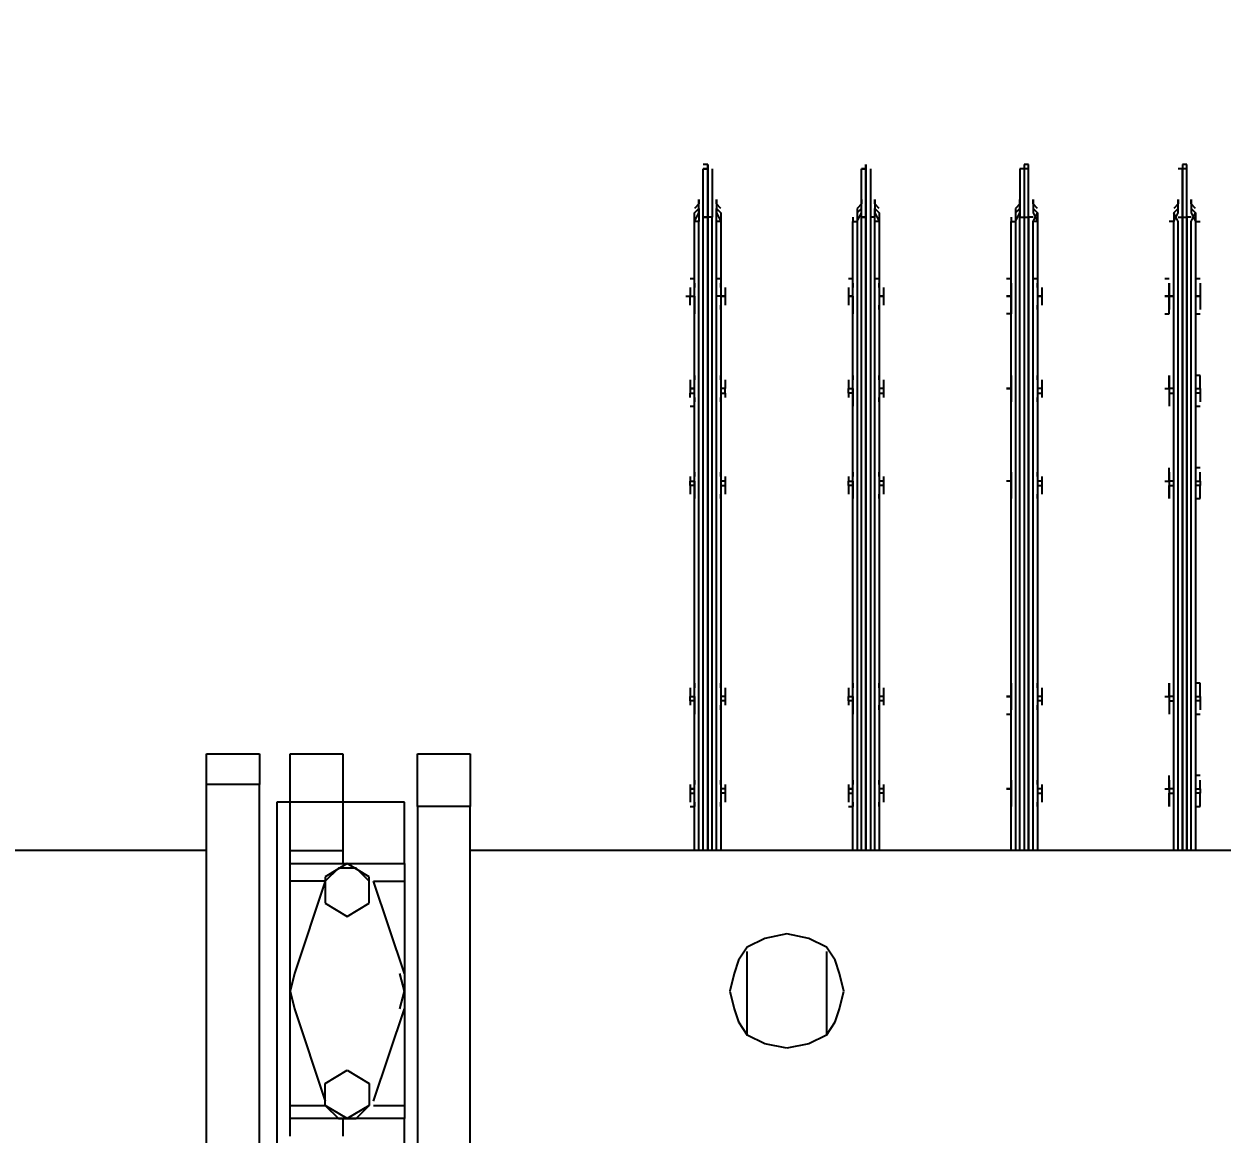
# Model space of a CAD drawing. Header units: metres. Extents: x 529524 to 529977, y 2674144 to 2674419.
# Drawn here: x 529758.3297 to 529758.7066, y 2674302.6539 to 2674303.003 of the extents above; entities that cross this region are included whole.
import ezdxf

# ---------------------------------------------------------------- set-up
doc = ezdxf.new("R2010")
doc.units = ezdxf.units.M
doc.layers.add('IDT', color=7, linetype='Continuous')
doc.layers.add('MMS Block Numbering', color=7, linetype='Continuous')
doc.styles.add('Adani Regular', font='Adani Regular.ttf')

# ---------------------------------------------------------------- blocks, each defined once
blk = doc.blocks.new('IDT')
at = {"layer": 'IDT', "color": 0, "lineweight": 25}
for p, q in [((15.08755, 10.12502), (15.08755, 9.99501)), ((15.10415, 10.12502), (15.10415, 9.99501)), ((15.02116, 10.11949), (15.02116, 10.00192)), ((15.03775, 10.00192), (15.03775, 10.11949)), ((15.0419, 10.12087), (15.0419, 10.10013)), ((15.08202, 10.00054), (15.08202, 10.12087)), ((15.06127, 10.10013), (15.06127, 10.10566)), ((15.07787, 10.10566), (15.07787, 10.10013)), ((15.0419, 10.09598), (15.0419, 10.10013)), ((15.0419, 10.10013), (15.07787, 10.10013)), ((15.05712, 10.10013), (15.05297, 10.09598)), ((15.05297, 10.09598), (15.05988, 10.10013)), ((15.06265, 10.10013), (15.05712, 10.10013)), ((15.05988, 10.10013), (15.0668, 10.09598)), ((15.0668, 10.09598), (15.06265, 10.10013)), ((15.07787, 10.10013), (15.07787, 10.09598)), ((15.0419, 10.06002), (15.0419, 10.09598)), ((15.05159, 10.09598), (15.0419, 10.09598)), ((15.05297, 10.08906), (15.05297, 10.09598)), ((15.07787, 10.09598), (15.0668, 10.09598)), ((15.0668, 10.09598), (15.0668, 10.08906)), ((15.07787, 10.09598), (15.07787, 10.06002)), ((15.05159, 10.09459), (15.0419, 10.06555)), ((15.07648, 10.06555), (15.0668, 10.09459)), ((15.05988, 10.08491), (15.05297, 10.08906)), ((15.0668, 10.08906), (15.05988, 10.08491)), ((14.90912, 10.07385), (14.91465, 10.07661)), ((14.91465, 10.07661), (14.92157, 10.078)), ((14.92157, 10.078), (14.92849, 10.07661)), ((14.92849, 10.07661), (14.93402, 10.07385)), ((14.90912, 10.07385), (14.90635, 10.0697)), ((14.90912, 10.04757), (14.90912, 10.07385)), ((14.93402, 10.07385), (14.93402, 10.04757)), ((14.93678, 10.0697), (14.93402, 10.07385)), ((14.90635, 10.0697), (14.90497, 10.06555)), ((14.93817, 10.06555), (14.93678, 10.0697)), ((14.90497, 10.06555), (14.90359, 10.06002)), ((14.93955, 10.06002), (14.93817, 10.06555)), ((15.04329, 10.06555), (15.0419, 10.06002)), ((15.07787, 10.06002), (15.07648, 10.06555)), ((14.90359, 10.06002), (14.90497, 10.05448)), ((14.93817, 10.05448), (14.93955, 10.06002)), ((15.0419, 10.02544), (15.0419, 10.06002)), ((15.0419, 10.06002), (15.04329, 10.05448)), ((15.07648, 10.05448), (15.07787, 10.06002)), ((15.07787, 10.06002), (15.07787, 10.02544)), ((14.90497, 10.05448), (14.90635, 10.05033)), ((14.93678, 10.05033), (14.93817, 10.05448)), ((15.0419, 10.05448), (15.05159, 10.02544)), ((15.0668, 10.02544), (15.07648, 10.05448)), ((14.90635, 10.05033), (14.90912, 10.04618)), ((14.93402, 10.04618), (14.93678, 10.05033)), ((14.90912, 10.04618), (14.91465, 10.04342)), ((14.91465, 10.04342), (14.92157, 10.04203)), ((14.92157, 10.04203), (14.92849, 10.04342)), ((14.92849, 10.04342), (14.93402, 10.04618)), ((15.05988, 10.0365), (15.05297, 10.03235)), ((15.0668, 10.03235), (15.05988, 10.0365)), ((15.05297, 10.03235), (15.05297, 10.02405)), ((15.0668, 10.02405), (15.0668, 10.03235)), ((15.0419, 10.0199), (15.0419, 10.02544)), ((15.05159, 10.02544), (15.0419, 10.02544)), ((15.05297, 10.02544), (15.05712, 10.02129)), ((15.05297, 10.02405), (15.05988, 10.0199)), ((15.05988, 10.0199), (15.0668, 10.02405)), ((15.06265, 10.02129), (15.0668, 10.02544)), ((15.0668, 10.02544), (15.07787, 10.02544)), ((15.07787, 10.02544), (15.07787, 10.0199)), ((15.05712, 10.02129), (15.06265, 10.02129)), ((15.0419, 10.0199), (15.0419, 10.00054)), ((15.07787, 10.0199), (15.0419, 10.0199)), ((15.06127, 10.01575), (15.06127, 10.0199)), ((15.07787, 10.0199), (15.07787, 10.01575)), ((14.44023, 10.01575), (15.02116, 10.01575)), ((14.79294, 9.81796), (14.79294, 10.01575)), ((14.79432, 10.01575), (14.79432, 9.81796)), ((14.7957, 9.81658), (14.7957, 10.01575)), ((14.7957, 10.01575), (14.7957, 9.81658)), ((14.79709, 9.81658), (14.79709, 10.01575)), ((14.79709, 10.01575), (14.79709, 9.81658)), ((14.79847, 10.01575), (14.79847, 9.81796)), ((14.79985, 10.01575), (14.79985, 9.81796)), ((14.84273, 9.81796), (14.84273, 10.01575)), ((14.84411, 10.01575), (14.84411, 9.81796)), ((14.8455, 9.81658), (14.8455, 10.01575)), ((14.8455, 10.01575), (14.8455, 9.81658)), ((14.84688, 9.81658), (14.84688, 10.01575)), ((14.84826, 10.01575), (14.84826, 9.81658)), ((14.84965, 9.81796), (14.84965, 10.01575)), ((14.85103, 10.01575), (14.85103, 9.81796)), ((14.89252, 9.81796), (14.89252, 10.01575)), ((14.89391, 10.01575), (14.89391, 9.81796)), ((14.89529, 9.81658), (14.89529, 10.01575)), ((14.89667, 10.01575), (14.89667, 9.81658)), ((14.89667, 9.81658), (14.89667, 10.01575)), ((14.89806, 10.01575), (14.89806, 9.81658)), ((14.89944, 9.81796), (14.89944, 10.01575)), ((14.90082, 10.01575), (14.90082, 9.81796)), ((14.94232, 9.81796), (14.94232, 10.01575)), ((14.9437, 10.01575), (14.9437, 9.81796)), ((14.94508, 10.01575), (14.94508, 9.81658)), ((14.94647, 9.81658), (14.94647, 10.01575)), ((14.94647, 10.01575), (14.94647, 9.81658)), ((14.94785, 10.01575), (14.94785, 9.81658)), ((14.94923, 10.01575), (14.94923, 9.81796)), ((14.95062, 10.01575), (14.95062, 9.81796)), ((15.06127, 10.00054), (15.06127, 10.01575)), ((15.07787, 10.01575), (15.06127, 10.01575)), ((15.07787, 10.01575), (15.07787, 10.00054)), ((15.10415, 10.01575), (15.21341, 10.01575)), ((14.79294, 10.00192), (14.79155, 10.00192)), ((14.79155, 10.00192), (14.79155, 10.00054)), ((14.79294, 9.99777), (14.79294, 10.00192)), ((14.80124, 9.99777), (14.80124, 10.00192)), ((14.80124, 10.00192), (14.80124, 10.00054)), ((14.84273, 9.99639), (14.84273, 10.00192)), ((14.84273, 10.00192), (14.84273, 10.00054)), ((14.85103, 9.99639), (14.85103, 10.00192)), ((14.85103, 10.00192), (14.85103, 10.00054)), ((14.89252, 9.99777), (14.89252, 10.00192)), ((14.89252, 10.00192), (14.89252, 10.00054)), ((14.90221, 10.00192), (14.90082, 10.00192)), ((14.90082, 10.00192), (14.90082, 9.99777)), ((14.90082, 10.00054), (14.90082, 10.00192)), ((14.94232, 9.99777), (14.94232, 10.00192)), ((14.94232, 10.00192), (14.94232, 10.00054)), ((14.952, 10.00192), (14.95062, 10.00192)), ((14.95062, 10.00192), (14.95062, 9.99777)), ((14.95062, 10.00054), (14.95062, 10.00192)), ((15.02116, 9.98533), (15.02116, 10.00192)), ((15.02116, 10.00192), (15.03775, 10.00192)), ((15.03775, 10.00192), (15.03775, 9.98533)), ((14.79155, 10.00054), (14.79155, 9.99777)), ((14.79155, 9.99639), (14.79155, 9.99777)), ((14.79155, 9.99777), (14.79294, 9.99777)), ((14.79294, 9.99639), (14.79294, 9.99777)), ((14.80124, 9.99777), (14.79985, 9.99777)), ((14.80124, 10.00054), (14.80124, 9.99777)), ((14.80124, 9.99639), (14.80124, 9.99777)), ((14.80124, 9.99639), (14.80124, 9.99777)), ((14.84135, 9.99777), (14.84135, 10.00054)), ((14.84273, 9.99777), (14.84135, 9.99777)), ((14.84135, 9.99639), (14.84135, 9.99777)), ((14.85103, 10.00054), (14.85103, 9.99777)), ((14.85103, 9.99777), (14.85103, 9.99639)), ((14.89114, 9.99777), (14.89114, 10.00054)), ((14.89114, 9.99639), (14.89114, 9.99777)), ((14.89114, 9.99777), (14.89252, 9.99777)), ((14.89252, 9.99639), (14.89252, 9.99777)), ((14.90082, 9.99777), (14.90082, 9.99639)), ((14.90221, 9.99777), (14.90082, 9.99777)), ((14.90221, 9.99777), (14.90221, 10.00054)), ((14.90221, 9.99639), (14.90221, 9.99777)), ((14.94093, 9.99777), (14.94093, 10.00054)), ((14.94093, 9.99639), (14.94093, 9.99777)), ((14.94093, 9.99777), (14.94232, 9.99777)), ((14.94232, 9.99639), (14.94232, 9.99777)), ((14.95062, 9.99777), (14.95062, 9.99639)), ((14.952, 9.99777), (14.95062, 9.99777)), ((14.952, 9.99777), (14.952, 10.00054)), ((14.952, 9.99639), (14.952, 9.99777)), ((15.0419, 10.00054), (15.06127, 10.00054)), ((15.06127, 9.98533), (15.06127, 10.00054)), ((15.06127, 10.00054), (15.07787, 10.00054)), ((15.07787, 10.00054), (15.07787, 9.98533)), ((15.07787, 10.00054), (15.08202, 10.00054)), ((14.79294, 9.99639), (14.79155, 9.99639)), ((14.79155, 9.99639), (14.79155, 9.99501)), ((14.79155, 9.99501), (14.79155, 9.99362)), ((14.79294, 9.99224), (14.79294, 9.99639)), ((14.79985, 9.99639), (14.80124, 9.99639)), ((14.80124, 9.99639), (14.80124, 9.99224)), ((14.80124, 9.99501), (14.80124, 9.99639)), ((14.80262, 9.99639), (14.80124, 9.99639)), ((14.80124, 9.99362), (14.80124, 9.99501)), ((14.84135, 9.99501), (14.84135, 9.99639)), ((14.84135, 9.99639), (14.84273, 9.99639)), ((14.84273, 9.99224), (14.84273, 9.99639)), ((14.84273, 9.99501), (14.84273, 9.99362)), ((14.85103, 9.99501), (14.85103, 9.99639)), ((14.85103, 9.99639), (14.85241, 9.99639)), ((14.85241, 9.99639), (14.85103, 9.99639)), ((14.85103, 9.99639), (14.85103, 9.99224)), ((14.85103, 9.99362), (14.85103, 9.99501)), ((14.89114, 9.99501), (14.89114, 9.99639)), ((14.89114, 9.99639), (14.89252, 9.99639)), ((14.89252, 9.99224), (14.89252, 9.99639)), ((14.89252, 9.99501), (14.89252, 9.99362)), ((14.90221, 9.99639), (14.90082, 9.99639)), ((14.90082, 9.99639), (14.90082, 9.99224)), ((14.90082, 9.99639), (14.90221, 9.99639)), ((14.90082, 9.99362), (14.90082, 9.99501)), ((14.90221, 9.99501), (14.90221, 9.99639)), ((14.94093, 9.99501), (14.94093, 9.99639)), ((14.94093, 9.99639), (14.94232, 9.99639)), ((14.94232, 9.99224), (14.94232, 9.99639)), ((14.94232, 9.99501), (14.94232, 9.99362)), ((14.952, 9.99639), (14.95062, 9.99639)), ((14.95062, 9.99639), (14.95062, 9.99224)), ((14.95062, 9.99639), (14.952, 9.99639)), ((14.95062, 9.99362), (14.95062, 9.99501)), ((14.952, 9.99501), (14.952, 9.99639)), ((15.08755, 9.98533), (15.08755, 9.99501)), ((15.08755, 9.99501), (15.10415, 9.99501)), ((15.10415, 9.99501), (15.10415, 9.98533)), ((14.79155, 9.99224), (14.79294, 9.99224)), ((15.03775, 9.98533), (15.02116, 9.98533)), ((15.07787, 9.98533), (15.06127, 9.98533)), ((15.10415, 9.98533), (15.08755, 9.98533)), ((14.79294, 9.97288), (14.79155, 9.97288)), ((14.79155, 9.97011), (14.79155, 9.97149)), ((14.79294, 9.96873), (14.79294, 9.97288)), ((14.80124, 9.96873), (14.80124, 9.97288)), ((14.80124, 9.97011), (14.80124, 9.97149)), ((14.84273, 9.96873), (14.84273, 9.97288)), ((14.84273, 9.97149), (14.84273, 9.97011)), ((14.85241, 9.97288), (14.85103, 9.97288)), ((14.85103, 9.97288), (14.85103, 9.96873)), ((14.85103, 9.97011), (14.85103, 9.97149)), ((14.89252, 9.96873), (14.89252, 9.97288)), ((14.89252, 9.97149), (14.89252, 9.97011)), ((14.90082, 9.96873), (14.90082, 9.97288)), ((14.90082, 9.97011), (14.90082, 9.97149)), ((14.94232, 9.96873), (14.94232, 9.97288)), ((14.94232, 9.97149), (14.94232, 9.97011)), ((14.95062, 9.96873), (14.95062, 9.97288)), ((14.95062, 9.97011), (14.95062, 9.97149)), ((14.79155, 9.96873), (14.79155, 9.97011)), ((14.79155, 9.96734), (14.79155, 9.96873)), ((14.79155, 9.96873), (14.79294, 9.96873)), ((14.79294, 9.96734), (14.79155, 9.96734)), ((14.79155, 9.96734), (14.79155, 9.96458)), ((14.79294, 9.96734), (14.79294, 9.96873)), ((14.79294, 9.96319), (14.79294, 9.96734)), ((14.80124, 9.96873), (14.79985, 9.96873)), ((14.79985, 9.96734), (14.80124, 9.96734)), ((14.80124, 9.96873), (14.80124, 9.97011)), ((14.80124, 9.96734), (14.80124, 9.96873)), ((14.80124, 9.96734), (14.80124, 9.96873)), ((14.80124, 9.96734), (14.80124, 9.96319)), ((14.80124, 9.96458), (14.80124, 9.96734)), ((14.80262, 9.96734), (14.80124, 9.96734)), ((14.84135, 9.96873), (14.84135, 9.97011)), ((14.84135, 9.96734), (14.84135, 9.96873)), ((14.84135, 9.96873), (14.84273, 9.96873)), ((14.84135, 9.96458), (14.84135, 9.96734)), ((14.84135, 9.96734), (14.84273, 9.96734)), ((14.84273, 9.96734), (14.84273, 9.96873)), ((14.84273, 9.96319), (14.84273, 9.96734)), ((14.85103, 9.96873), (14.85103, 9.97011)), ((14.85103, 9.96873), (14.85103, 9.96734)), ((14.85103, 9.96734), (14.85103, 9.96873)), ((14.85103, 9.96458), (14.85103, 9.96734)), ((14.85103, 9.96734), (14.85241, 9.96734)), ((14.85241, 9.96734), (14.85103, 9.96734)), ((14.85103, 9.96734), (14.85103, 9.96319)), ((14.89114, 9.96873), (14.89114, 9.97011)), ((14.89114, 9.96734), (14.89114, 9.96873)), ((14.89114, 9.96873), (14.89252, 9.96873)), ((14.89114, 9.96458), (14.89114, 9.96734)), ((14.89114, 9.96734), (14.89252, 9.96734)), ((14.89252, 9.96319), (14.89252, 9.96873)), ((14.90082, 9.96873), (14.90221, 9.96873)), ((14.90082, 9.96734), (14.90082, 9.96873)), ((14.90221, 9.96734), (14.90082, 9.96734)), ((14.90082, 9.96734), (14.90082, 9.96319)), ((14.90221, 9.96734), (14.90082, 9.96734)), ((14.90221, 9.96873), (14.90221, 9.97011)), ((14.90221, 9.96873), (14.90221, 9.96734)), ((14.90221, 9.96458), (14.90221, 9.96734)), ((14.94093, 9.96873), (14.94093, 9.97011)), ((14.94093, 9.96734), (14.94093, 9.96873)), ((14.94093, 9.96873), (14.94232, 9.96873)), ((14.94093, 9.96458), (14.94093, 9.96734)), ((14.94093, 9.96734), (14.94232, 9.96734)), ((14.94232, 9.96734), (14.94232, 9.96873)), ((14.94232, 9.96319), (14.94232, 9.96734)), ((14.95062, 9.96873), (14.952, 9.96873)), ((14.95062, 9.96734), (14.95062, 9.96873)), ((14.952, 9.96734), (14.95062, 9.96734)), ((14.95062, 9.96734), (14.95062, 9.96319)), ((14.952, 9.96734), (14.95062, 9.96734)), ((14.952, 9.96873), (14.952, 9.97011)), ((14.952, 9.96873), (14.952, 9.96734)), ((14.952, 9.96458), (14.952, 9.96734)), ((14.79155, 9.96458), (14.79155, 9.96319)), ((14.80124, 9.96319), (14.80124, 9.96458)), ((14.84273, 9.96458), (14.84273, 9.96319)), ((14.85103, 9.96319), (14.85103, 9.96458)), ((14.89252, 9.96458), (14.89252, 9.96319)), ((14.90082, 9.96319), (14.90082, 9.96458)), ((14.94232, 9.96458), (14.94232, 9.96319)), ((14.95062, 9.96319), (14.95062, 9.96458)), ((14.79155, 9.96319), (14.79294, 9.96319)), ((14.79294, 9.9051), (14.79155, 9.9051)), ((14.79155, 9.9051), (14.79155, 9.90372)), ((14.79155, 9.90372), (14.79155, 9.90095)), ((14.79294, 9.90095), (14.79294, 9.9051)), ((14.80124, 9.90095), (14.80124, 9.9051)), ((14.80124, 9.9051), (14.80124, 9.90372)), ((14.80124, 9.90372), (14.80124, 9.90095)), ((14.84135, 9.90095), (14.84135, 9.90372)), ((14.84273, 9.90095), (14.84273, 9.9051)), ((14.84273, 9.9051), (14.84273, 9.90372)), ((14.85103, 9.90372), (14.85103, 9.9051)), ((14.85103, 9.9051), (14.85103, 9.90095)), ((14.85103, 9.90095), (14.85103, 9.90372)), ((14.89114, 9.90095), (14.89114, 9.90372)), ((14.89252, 9.90095), (14.89252, 9.9051)), ((14.89252, 9.9051), (14.89252, 9.90372)), ((14.90082, 9.90095), (14.90082, 9.9051)), ((14.90082, 9.9051), (14.90082, 9.90372)), ((14.90221, 9.90095), (14.90221, 9.90372)), ((14.94093, 9.90095), (14.94093, 9.90372)), ((14.94232, 9.90095), (14.94232, 9.9051)), ((14.94232, 9.9051), (14.94232, 9.90372)), ((14.95062, 9.90095), (14.95062, 9.9051)), ((14.95062, 9.9051), (14.95062, 9.90372)), ((14.952, 9.90095), (14.952, 9.90372)), ((14.79155, 9.89957), (14.79155, 9.90095)), ((14.79155, 9.90095), (14.79294, 9.90095)), ((14.79294, 9.89957), (14.79155, 9.89957)), ((14.79155, 9.89957), (14.79155, 9.89819)), ((14.79294, 9.89542), (14.79294, 9.90095)), ((14.80124, 9.90095), (14.79985, 9.90095)), ((14.79985, 9.89957), (14.80124, 9.89957)), ((14.80124, 9.89957), (14.80124, 9.90095)), ((14.80124, 9.89957), (14.80124, 9.90095)), ((14.80124, 9.89957), (14.80124, 9.89542)), ((14.80124, 9.89819), (14.80124, 9.89957)), ((14.80262, 9.89957), (14.80124, 9.89957)), ((14.84273, 9.90095), (14.84135, 9.90095)), ((14.84135, 9.89957), (14.84135, 9.90095)), ((14.84135, 9.89819), (14.84135, 9.89957)), ((14.84135, 9.89957), (14.84273, 9.89957)), ((14.84273, 9.89957), (14.84273, 9.90095)), ((14.84273, 9.89542), (14.84273, 9.89957)), ((14.85103, 9.89957), (14.85103, 9.90095)), ((14.85103, 9.90095), (14.85103, 9.89957)), ((14.85103, 9.89957), (14.85103, 9.89542)), ((14.85103, 9.89819), (14.85103, 9.89957)), ((14.85103, 9.89957), (14.85241, 9.89957)), ((14.89114, 9.89957), (14.89114, 9.90095)), ((14.89114, 9.90095), (14.89252, 9.90095)), ((14.89114, 9.89819), (14.89114, 9.89957)), ((14.89114, 9.89957), (14.89252, 9.89957)), ((14.89252, 9.89542), (14.89252, 9.90095)), ((14.90082, 9.90095), (14.90221, 9.90095)), ((14.90082, 9.89957), (14.90082, 9.90095)), ((14.90221, 9.89957), (14.90082, 9.89957)), ((14.90082, 9.89957), (14.90082, 9.89542)), ((14.90221, 9.89957), (14.90082, 9.89957)), ((14.90221, 9.90095), (14.90221, 9.89957)), ((14.90221, 9.89819), (14.90221, 9.89957)), ((14.94232, 9.90095), (14.94093, 9.90095)), ((14.94093, 9.89957), (14.94093, 9.90095)), ((14.94093, 9.89819), (14.94093, 9.89957)), ((14.94093, 9.89957), (14.94232, 9.89957)), ((14.94232, 9.89542), (14.94232, 9.90095)), ((14.95062, 9.90095), (14.952, 9.90095)), ((14.95062, 9.89957), (14.95062, 9.90095)), ((14.952, 9.89957), (14.95062, 9.89957)), ((14.95062, 9.89957), (14.95062, 9.89542)), ((14.952, 9.89957), (14.95062, 9.89957)), ((14.952, 9.90095), (14.952, 9.89957)), ((14.952, 9.89819), (14.952, 9.89957)), ((14.79155, 9.89819), (14.79155, 9.8968)), ((14.80124, 9.8968), (14.80124, 9.89819)), ((14.84273, 9.89819), (14.84273, 9.8968)), ((14.85103, 9.8968), (14.85103, 9.89819)), ((14.89252, 9.89819), (14.89252, 9.8968)), ((14.90082, 9.8968), (14.90082, 9.89819)), ((14.94232, 9.89819), (14.94232, 9.8968)), ((14.95062, 9.8968), (14.95062, 9.89819)), ((14.79155, 9.89542), (14.79294, 9.89542)), ((14.79294, 9.87606), (14.79155, 9.87606)), ((14.79155, 9.87329), (14.79155, 9.87467)), ((14.79155, 9.87191), (14.79155, 9.87329)), ((14.79294, 9.87191), (14.79294, 9.87606)), ((14.80124, 9.87191), (14.80124, 9.87606)), ((14.80124, 9.87329), (14.80124, 9.87467)), ((14.80124, 9.87191), (14.80124, 9.87329)), ((14.84135, 9.87191), (14.84135, 9.87329)), ((14.84273, 9.87052), (14.84273, 9.87606)), ((14.84273, 9.87467), (14.84273, 9.87329)), ((14.85103, 9.87606), (14.85103, 9.87052)), ((14.85103, 9.87329), (14.85103, 9.87467)), ((14.85103, 9.87052), (14.85103, 9.87329)), ((14.89114, 9.87191), (14.89114, 9.87329)), ((14.89252, 9.87191), (14.89252, 9.87606)), ((14.89252, 9.87467), (14.89252, 9.87329)), ((14.90082, 9.87191), (14.90082, 9.87606)), ((14.90082, 9.87329), (14.90082, 9.87467)), ((14.90221, 9.87191), (14.90221, 9.87329)), ((14.94093, 9.87191), (14.94093, 9.87329)), ((14.94232, 9.87191), (14.94232, 9.87606)), ((14.94232, 9.87467), (14.94232, 9.87329)), ((14.952, 9.87606), (14.95062, 9.87606)), ((14.95062, 9.87606), (14.95062, 9.87191)), ((14.95062, 9.87329), (14.95062, 9.87467)), ((14.952, 9.87329), (14.952, 9.87191)), ((14.79155, 9.87052), (14.79155, 9.87191)), ((14.79155, 9.87191), (14.79294, 9.87191)), ((14.79294, 9.87052), (14.79155, 9.87052)), ((14.79155, 9.87052), (14.79155, 9.86776)), ((14.79294, 9.87052), (14.79294, 9.87191)), ((14.79294, 9.86637), (14.79294, 9.87052)), ((14.80124, 9.87191), (14.79985, 9.87191)), ((14.79985, 9.87052), (14.80124, 9.87052)), ((14.80124, 9.87052), (14.80124, 9.87191)), ((14.80124, 9.87052), (14.80124, 9.87191)), ((14.80124, 9.87052), (14.80124, 9.86637)), ((14.80124, 9.86776), (14.80124, 9.87052)), ((14.80262, 9.87052), (14.80124, 9.87052)), ((14.84273, 9.87191), (14.84135, 9.87191)), ((14.84135, 9.87052), (14.84135, 9.87191)), ((14.84135, 9.86776), (14.84135, 9.87052)), ((14.84135, 9.87052), (14.84273, 9.87052)), ((14.84273, 9.86637), (14.84273, 9.87052)), ((14.85103, 9.87052), (14.85241, 9.87052)), ((14.85241, 9.87052), (14.85103, 9.87052)), ((14.85103, 9.87052), (14.85103, 9.86776)), ((14.85103, 9.86637), (14.85103, 9.87052)), ((14.89252, 9.87191), (14.89114, 9.87191)), ((14.89114, 9.87052), (14.89114, 9.87191)), ((14.89114, 9.86776), (14.89114, 9.87052)), ((14.89114, 9.87052), (14.89252, 9.87052)), ((14.89252, 9.86637), (14.89252, 9.87191)), ((14.90082, 9.87191), (14.90221, 9.87191)), ((14.90082, 9.87052), (14.90082, 9.87191)), ((14.90221, 9.87052), (14.90082, 9.87052)), ((14.90082, 9.87052), (14.90082, 9.86637)), ((14.90221, 9.87052), (14.90082, 9.87052)), ((14.90221, 9.87191), (14.90221, 9.87052)), ((14.90221, 9.86776), (14.90221, 9.87052)), ((14.94232, 9.87191), (14.94093, 9.87191)), ((14.94093, 9.87191), (14.94093, 9.87052)), ((14.94093, 9.86776), (14.94093, 9.87052)), ((14.94093, 9.87052), (14.94232, 9.87052)), ((14.94232, 9.86637), (14.94232, 9.87191)), ((14.95062, 9.87191), (14.95062, 9.87052)), ((14.952, 9.87191), (14.95062, 9.87191)), ((14.952, 9.87052), (14.95062, 9.87052)), ((14.95062, 9.87052), (14.95062, 9.86637)), ((14.95062, 9.87052), (14.952, 9.87052)), ((14.952, 9.87052), (14.952, 9.87191)), ((14.952, 9.86776), (14.952, 9.87052)), ((14.79155, 9.86776), (14.79155, 9.86637)), ((14.79155, 9.86637), (14.79294, 9.86637)), ((14.80124, 9.86637), (14.80124, 9.86776)), ((14.84273, 9.86776), (14.84273, 9.86637)), ((14.85103, 9.86776), (14.85103, 9.86637)), ((14.89252, 9.86776), (14.89252, 9.86637)), ((14.90082, 9.86637), (14.90082, 9.86776)), ((14.94232, 9.86776), (14.94232, 9.86637)), ((14.95062, 9.86637), (14.95062, 9.86776)), ((14.79294, 9.84701), (14.79155, 9.84701)), ((14.79294, 9.84148), (14.79294, 9.84701)), ((14.80262, 9.84701), (14.80124, 9.84701)), ((14.80124, 9.84701), (14.80124, 9.84148)), ((14.84273, 9.83733), (14.84273, 9.84701)), ((14.85103, 9.84148), (14.85103, 9.84701)), ((14.85103, 9.84701), (14.85241, 9.84701)), ((14.89252, 9.84148), (14.89252, 9.84701)), ((14.90082, 9.84148), (14.90082, 9.84701)), ((14.94232, 9.84148), (14.94232, 9.84701)), ((14.95062, 9.84148), (14.95062, 9.84701)), ((14.79155, 9.84424), (14.79155, 9.84563)), ((14.79155, 9.84148), (14.79155, 9.84424)), ((14.80124, 9.84424), (14.80124, 9.84563)), ((14.80124, 9.84148), (14.80124, 9.84424)), ((14.84135, 9.84148), (14.84135, 9.84424)), ((14.84273, 9.84563), (14.84273, 9.84424)), ((14.85103, 9.84424), (14.85103, 9.84563)), ((14.85103, 9.84148), (14.85103, 9.84424)), ((14.89114, 9.84148), (14.89114, 9.84424)), ((14.89252, 9.84563), (14.89252, 9.84424)), ((14.90082, 9.84424), (14.90082, 9.84563)), ((14.90221, 9.84148), (14.90221, 9.84424)), ((14.94093, 9.84148), (14.94093, 9.84424)), ((14.94232, 9.84563), (14.94232, 9.84424)), ((14.95062, 9.84424), (14.95062, 9.84563)), ((14.952, 9.84424), (14.952, 9.84148)), ((14.79155, 9.83871), (14.79155, 9.84148)), ((14.79155, 9.84148), (14.79294, 9.84148)), ((14.79294, 9.84148), (14.79155, 9.84148)), ((14.79155, 9.84148), (14.79294, 9.84148)), ((14.79294, 9.83733), (14.79294, 9.84148)), ((14.80124, 9.84148), (14.79985, 9.84148)), ((14.79985, 9.84148), (14.80124, 9.84148)), ((14.80124, 9.84148), (14.80262, 9.84148)), ((14.80262, 9.84148), (14.80124, 9.84148)), ((14.80124, 9.84148), (14.80124, 9.83871)), ((14.80124, 9.83733), (14.80124, 9.84148)), ((14.84135, 9.83871), (14.84135, 9.84148)), ((14.84135, 9.84148), (14.84273, 9.84148)), ((14.84273, 9.84148), (14.84135, 9.84148)), ((14.85241, 9.84148), (14.85103, 9.84148)), ((14.85103, 9.84148), (14.85241, 9.84148)), ((14.85241, 9.84148), (14.85103, 9.84148)), ((14.85103, 9.84148), (14.85103, 9.83733)), ((14.85103, 9.83871), (14.85103, 9.84148)), ((14.89114, 9.83871), (14.89114, 9.84148)), ((14.89114, 9.84148), (14.89252, 9.84148)), ((14.89252, 9.84148), (14.89114, 9.84148)), ((14.89252, 9.83733), (14.89252, 9.84148)), ((14.90082, 9.84148), (14.90221, 9.84148)), ((14.90221, 9.84148), (14.90082, 9.84148)), ((14.90082, 9.84148), (14.90082, 9.83733)), ((14.90221, 9.84148), (14.90082, 9.84148)), ((14.90221, 9.83871), (14.90221, 9.84148)), ((14.94093, 9.83871), (14.94093, 9.84148)), ((14.94093, 9.84148), (14.94232, 9.84148)), ((14.94093, 9.84148), (14.94232, 9.84148)), ((14.94232, 9.84148), (14.94093, 9.84148)), ((14.94232, 9.83733), (14.94232, 9.84148)), ((14.94232, 9.84148), (14.9437, 9.84148)), ((14.952, 9.84148), (14.95062, 9.84148)), ((14.95062, 9.84148), (14.95062, 9.83733)), ((14.952, 9.84148), (14.95062, 9.84148)), ((14.952, 9.84148), (14.95062, 9.84148)), ((14.95338, 9.84148), (14.952, 9.84148)), ((14.952, 9.83871), (14.952, 9.84148)), ((14.79155, 9.83733), (14.79155, 9.83871)), ((14.79155, 9.83594), (14.79294, 9.83594)), ((14.80124, 9.83871), (14.80124, 9.83733)), ((14.80124, 9.83594), (14.80262, 9.83594)), ((14.84273, 9.83871), (14.84273, 9.83733)), ((14.84273, 9.83594), (14.84411, 9.83594)), ((14.85103, 9.83733), (14.85103, 9.83871)), ((14.85103, 9.83594), (14.85241, 9.83594)), ((14.89252, 9.83871), (14.89252, 9.83733)), ((14.89252, 9.83594), (14.89391, 9.83594)), ((14.90082, 9.83733), (14.90082, 9.83871)), ((14.90082, 9.83594), (14.90221, 9.83594)), ((14.94232, 9.83871), (14.94232, 9.83733)), ((14.94232, 9.83594), (14.9437, 9.83594)), ((14.95062, 9.83733), (14.95062, 9.83871)), ((14.95062, 9.83594), (14.952, 9.83594)), ((14.79294, 9.81796), (14.79155, 9.81796)), ((14.79432, 9.8152), (14.79294, 9.81796)), ((14.79432, 9.81796), (14.79294, 9.8152)), ((14.79294, 9.81658), (14.79294, 9.81796)), ((14.79294, 9.8152), (14.79294, 9.81658)), ((14.79432, 9.81658), (14.7957, 9.81658)), ((14.7957, 9.81658), (14.7957, 9.80137)), ((14.79709, 9.81658), (14.7957, 9.81658)), ((14.7957, 9.81658), (14.7957, 9.79998)), ((14.79847, 9.81658), (14.79709, 9.81658)), ((14.79709, 9.79998), (14.79709, 9.81658)), ((14.79709, 9.81658), (14.79709, 9.80137)), ((14.79985, 9.81796), (14.79847, 9.8152)), ((14.79847, 9.81796), (14.79985, 9.8152)), ((14.79985, 9.81658), (14.79985, 9.81796)), ((14.79985, 9.81796), (14.80124, 9.81796)), ((14.79985, 9.8152), (14.79985, 9.81658)), ((14.84411, 9.8152), (14.84273, 9.81796)), ((14.84273, 9.81796), (14.84411, 9.81796)), ((14.84411, 9.81796), (14.84273, 9.8152)), ((14.84273, 9.81658), (14.84273, 9.81796)), ((14.84273, 9.8152), (14.84273, 9.81658)), ((14.84411, 9.81658), (14.8455, 9.81658)), ((14.8455, 9.81658), (14.8455, 9.79998)), ((14.84688, 9.81658), (14.8455, 9.81658)), ((14.8455, 9.81658), (14.8455, 9.80137)), ((14.84688, 9.79998), (14.84688, 9.81658)), ((14.84826, 9.81658), (14.84688, 9.81658)), ((14.84965, 9.81796), (14.84826, 9.8152)), ((14.84826, 9.80137), (14.84826, 9.81658)), ((14.85103, 9.81796), (14.84965, 9.81796)), ((14.84965, 9.81381), (14.84965, 9.81796)), ((14.84965, 9.8152), (14.84965, 9.81658)), ((14.85103, 9.81658), (14.85103, 9.81796)), ((14.89391, 9.8152), (14.89252, 9.81796)), ((14.89252, 9.81796), (14.89391, 9.81796)), ((14.89252, 9.81658), (14.89252, 9.81796)), ((14.89252, 9.8152), (14.89252, 9.81658)), ((14.89391, 9.81796), (14.89391, 9.81381)), ((14.89391, 9.81658), (14.89529, 9.81658)), ((14.89529, 9.80137), (14.89529, 9.81658)), ((14.89806, 9.81658), (14.89667, 9.81658)), ((14.89667, 9.81658), (14.89806, 9.81658)), ((14.89667, 9.79998), (14.89667, 9.81658)), ((14.89667, 9.81658), (14.89667, 9.79998)), ((14.89944, 9.81796), (14.89806, 9.8152)), ((14.89806, 9.81658), (14.89806, 9.80137)), ((14.90082, 9.81796), (14.89944, 9.81796)), ((14.89944, 9.81381), (14.89944, 9.81796)), ((14.89944, 9.8152), (14.89944, 9.81658)), ((14.90082, 9.81658), (14.90082, 9.81796)), ((14.9437, 9.8152), (14.94232, 9.81796)), ((14.94232, 9.81796), (14.9437, 9.81796)), ((14.94232, 9.81658), (14.94232, 9.81796)), ((14.94232, 9.8152), (14.94232, 9.81658)), ((14.9437, 9.81796), (14.9437, 9.81381)), ((14.94508, 9.81658), (14.94647, 9.81658)), ((14.94508, 9.80137), (14.94508, 9.81658)), ((14.94647, 9.81658), (14.94785, 9.81658)), ((14.94785, 9.81658), (14.94647, 9.81658)), ((14.94647, 9.81658), (14.94647, 9.79998)), ((14.94647, 9.79998), (14.94647, 9.81658)), ((14.94785, 9.81658), (14.94785, 9.80137)), ((14.95062, 9.81796), (14.94923, 9.8152)), ((14.94923, 9.81381), (14.94923, 9.81796)), ((14.94923, 9.81796), (14.95062, 9.81796)), ((14.95062, 9.81796), (14.95062, 9.81658)), ((14.95062, 9.81658), (14.95062, 9.8152)), ((14.79294, 9.8152), (14.79432, 9.81381)), ((14.79432, 9.81381), (14.79294, 9.8152)), ((14.79294, 9.81381), (14.79432, 9.81243)), ((14.79432, 9.81105), (14.79432, 9.8152)), ((14.79847, 9.8152), (14.79847, 9.81105)), ((14.79985, 9.8152), (14.79847, 9.81381)), ((14.79847, 9.81381), (14.79985, 9.8152)), ((14.79847, 9.81243), (14.79985, 9.81381)), ((14.84273, 9.8152), (14.84411, 9.81381)), ((14.84411, 9.81381), (14.84273, 9.8152)), ((14.84273, 9.81381), (14.84411, 9.81243)), ((14.84411, 9.81105), (14.84411, 9.8152)), ((14.84826, 9.8152), (14.84826, 9.81105)), ((14.84826, 9.81381), (14.84965, 9.8152)), ((14.84826, 9.81243), (14.84965, 9.81381)), ((14.89391, 9.81381), (14.89252, 9.8152)), ((14.89252, 9.81381), (14.89391, 9.81243)), ((14.89391, 9.81105), (14.89391, 9.8152)), ((14.89806, 9.8152), (14.89806, 9.81105)), ((14.89806, 9.81381), (14.89944, 9.8152)), ((14.89806, 9.81243), (14.89944, 9.81381)), ((14.9437, 9.81381), (14.94232, 9.8152)), ((14.94232, 9.81381), (14.9437, 9.81243)), ((14.9437, 9.81105), (14.9437, 9.8152)), ((14.94923, 9.8152), (14.94923, 9.81105)), ((14.95062, 9.8152), (14.94923, 9.81381)), ((14.94923, 9.81243), (14.95062, 9.81381)), ((14.79432, 9.81243), (14.79432, 9.81105)), ((14.79847, 9.81105), (14.79847, 9.81243)), ((14.84411, 9.81243), (14.84411, 9.81105)), ((14.84826, 9.81105), (14.84826, 9.81243)), ((14.89391, 9.81243), (14.89391, 9.81105)), ((14.89806, 9.81105), (14.89806, 9.81243)), ((14.9437, 9.81243), (14.9437, 9.81105)), ((14.94923, 9.81105), (14.94923, 9.81243)), ((14.7957, 9.80137), (14.79709, 9.80137)), ((14.7957, 9.79998), (14.79709, 9.79998)), ((14.79709, 9.80137), (14.79847, 9.80137)), ((14.8455, 9.80137), (14.84688, 9.80137)), ((14.8455, 9.79998), (14.84688, 9.79998)), ((14.84688, 9.80137), (14.84826, 9.80137)), ((14.89806, 9.80137), (14.89667, 9.80137)), ((14.89667, 9.80137), (14.89806, 9.80137)), ((14.94785, 9.80137), (14.94647, 9.80137)), ((14.94647, 9.80137), (14.94785, 9.80137)), ((14.94647, 9.79998), (14.94785, 9.79998))]:
    blk.add_line(p, q, dxfattribs=at)

msp = doc.modelspace()

# ---------------------------------------------------------------- block references
at = {"layer": 'IDT', "color": 8, "rotation": 180}
msp.add_blockref('IDT', (529773.49128, 2674312.75885), dxfattribs=at)

# ---------------------------------------------------------------- texts
at = {"layer": 'MMS Block Numbering', "insert": (529750.72734, 2674294.30043), "char_height": 7.5, "attachment_point": 5, "style": 'Adani Regular'}
msp.add_mtext_dynamic_manual_height_columns('A16d-\\PBL-14', width=41.5353798, gutter_width=1, heights=[0], dxfattribs=at)

doc.saveas('drawing.dxf')
